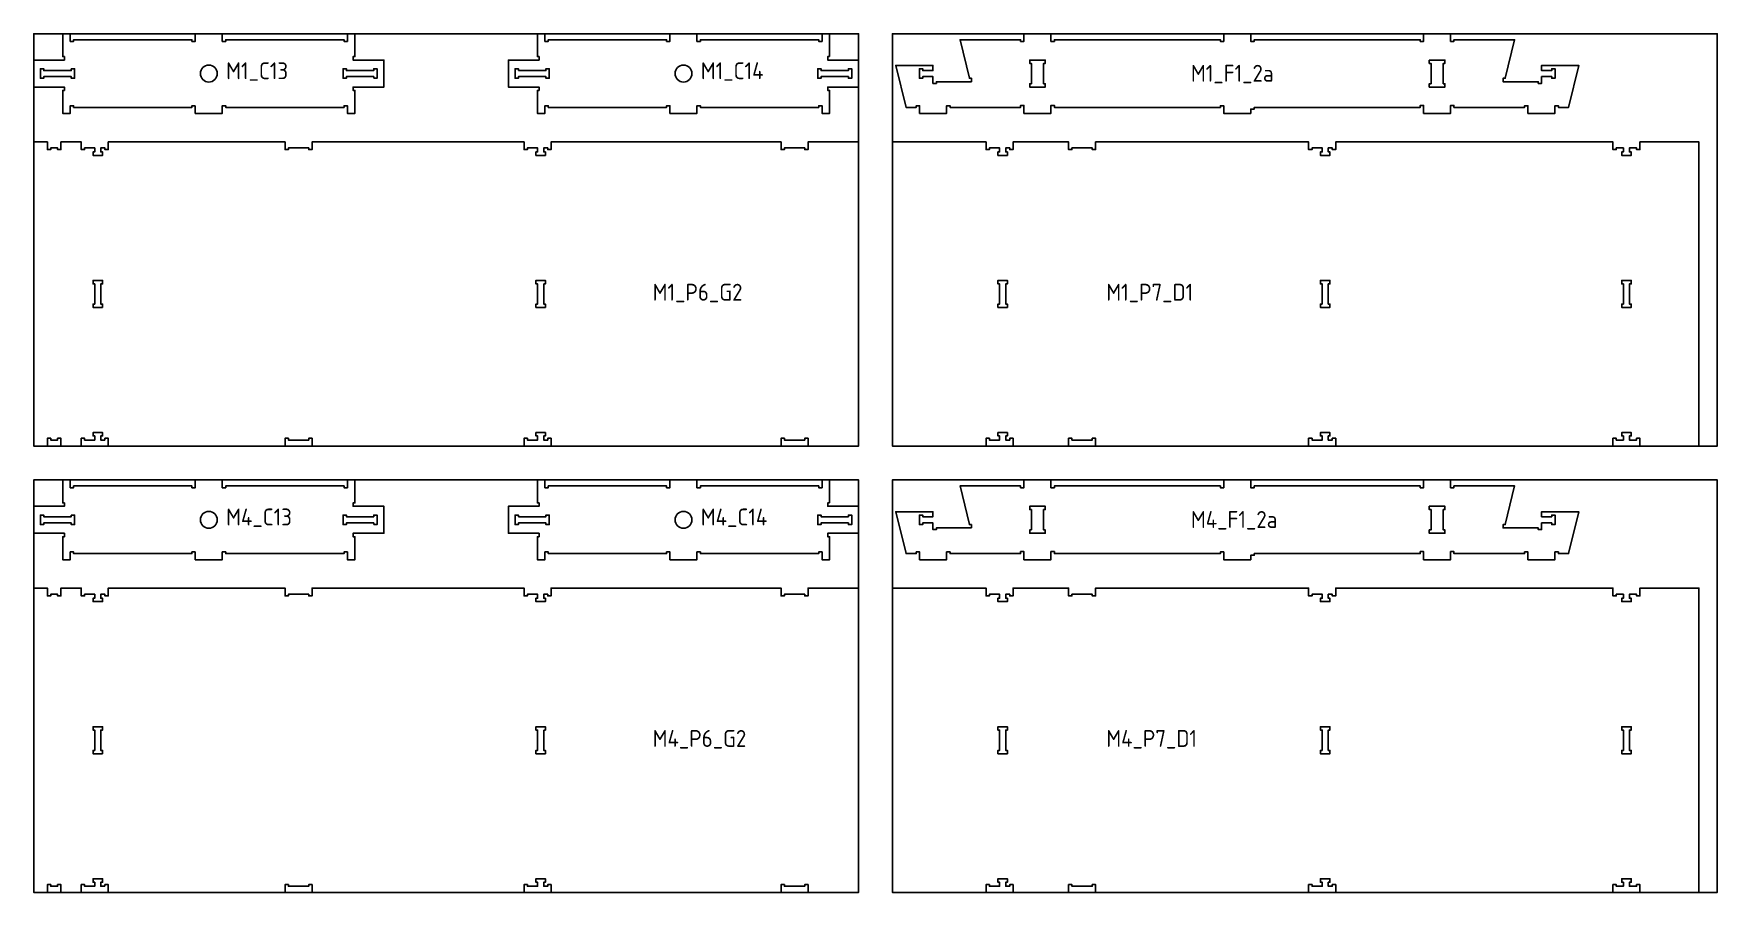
# Model space of a CAD drawing. Header units: millimetres. Extents: x -18174 to 50972, y 6312 to 16778.
# Drawn here: x -2268 to 2712, y 8953 to 11493 of the extents above; entities that cross this region are included whole.
import ezdxf

# ---------------------------------------------------------------- set-up
doc = ezdxf.new("R2010")
doc.units = ezdxf.units.MM
doc.header["$MEASUREMENT"] = 0
for name, color, linetype in [('freeswerk_CODES', 50, 'Continuous'), ('freeswerk_ELEMENTEN', 7, 'Continuous'), ('freeswerk_PLATEN', 3, 'Continuous')]:
    doc.layers.add(name, color=color, linetype=linetype)

msp = doc.modelspace()

# ---------------------------------------------------------------- linework, layer by layer
for centre in [(-1749.7, 11374.5), (-345.7, 11374.5), (-1749.7, 10054.5), (-345.7, 10054.5)]:
    msp.add_circle(centre, 25)
at = {"layer": 'freeswerk_ELEMENTEN'}
for points in [[(-1789.7, 11279.5), (-1799.7, 11279.5), (-1799.7, 11274.5), (-2149.7, 11274.5), (-2149.7, 11279.5), (-2159.7, 11279.5), (-2159.7, 11256.5), (-2181.7, 11256.5), (-2181.7, 11324.5), (-2176.7, 11324.5), (-2176.7, 11334.5), (-2267.7, 11334.5), (-2267.7, 11414.5), (-2176.7, 11414.5), (-2176.7, 11424.5), (-2181.7, 11424.5), (-2181.7, 11492.5), (-2159.7, 11492.5), (-2159.7, 11469.5), (-2149.7, 11469.5), (-2149.7, 11474.5), (-1799.7, 11474.5), (-1799.7, 11469.5), (-1789.7, 11469.5), (-1789.7, 11492.5), (-1709.7, 11492.5), (-1709.7, 11469.5), (-1699.7, 11469.5), (-1699.7, 11474.5), (-1349.7, 11474.5), (-1349.7, 11469.5), (-1339.7, 11469.5), (-1339.7, 11492.5), (-1317.7, 11492.5), (-1317.7, 11424.5), (-1322.7, 11424.5), (-1322.7, 11414.5), (-1231.7, 11414.5), (-1231.7, 11334.5), (-1322.7, 11334.5), (-1322.7, 11324.5), (-1317.7, 11324.5), (-1317.7, 11256.5), (-1339.7, 11256.5), (-1339.7, 11279.5), (-1349.7, 11279.5), (-1349.7, 11274.5), (-1699.7, 11274.5), (-1699.7, 11279.5), (-1709.7, 11279.5), (-1709.7, 11256.5), (-1789.7, 11256.5)], [(86.3, 11424.5), (86.3, 11492.5), (64.3, 11492.5), (64.3, 11469.5), (54.3, 11469.5), (54.3, 11474.5), (-295.7, 11474.5), (-295.7, 11469.5), (-305.7, 11469.5), (-305.7, 11492.5), (-385.7, 11492.5), (-385.7, 11469.5), (-395.7, 11469.5), (-395.7, 11474.5), (-745.7, 11474.5), (-745.7, 11469.5), (-755.7, 11469.5), (-755.7, 11492.5), (-777.7, 11492.5), (-777.7, 11424.5), (-772.7, 11424.5), (-772.7, 11414.5), (-863.7, 11414.5), (-863.7, 11334.5), (-772.7, 11334.5), (-772.7, 11324.5), (-777.7, 11324.5), (-777.7, 11256.5), (-755.7, 11256.5), (-755.7, 11279.5), (-745.7, 11279.5), (-745.7, 11274.5), (-395.7, 11274.5), (-395.7, 11279.5), (-385.7, 11279.5), (-385.7, 11256.5), (-305.7, 11256.5), (-305.7, 11279.5), (-295.7, 11279.5), (-295.7, 11274.5), (54.3, 11274.5), (54.3, 11279.5), (64.3, 11279.5), (64.3, 11256.5), (86.3, 11256.5), (86.3, 11324.5), (81.3, 11324.5), (81.3, 11334.5), (172.3, 11334.5), (172.3, 11414.5), (81.3, 11414.5), (81.3, 11424.5)], [(505.8, 11350.5), (402.3, 11350.5), (402.3, 11345.5), (392.3, 11345.5), (392.3, 11365.5), (362.3, 11365.5), (362.3, 11360.5), (352.3, 11360.5), (352.3, 11388.5), (362.3, 11388.5), (362.3, 11383.5), (392.3, 11383.5), (392.3, 11398.5), (282.3, 11398.5), (312.7, 11274.5), (342.7, 11274.5), (342.7, 11279.5), (352.7, 11279.5), (352.7, 11256.5), (432.7, 11256.5), (432.7, 11279.5), (442.7, 11279.5), (442.7, 11274.5), (651.4, 11274.5), (651.4, 11280.5), (661.4, 11280.5), (661.4, 11256.5), (741.4, 11256.5), (741.4, 11280.5), (751.4, 11280.5), (751.4, 11274.5), (1242.4, 11274.5), (1242.4, 11279.5), (1252.4, 11279.5), (1252.4, 11256.5), (1332.4, 11256.5), (1332.4, 11269.5), (1342.4, 11269.5), (1342.4, 11274.5), (1833.4, 11274.5), (1833.4, 11280.5), (1843.4, 11280.5), (1843.4, 11256.5), (1923.4, 11256.5), (1923.4, 11280.5), (1933.4, 11280.5), (1933.4, 11274.5), (2142.1, 11274.5), (2142.1, 11279.5), (2152.1, 11279.5), (2152.1, 11256.5), (2232.1, 11256.5), (2232.1, 11279.5), (2242.1, 11279.5), (2242.1, 11274.5), (2272.4, 11274.5), (2302.4, 11398.5), (2192.4, 11398.5), (2192.4, 11383.5), (2222.4, 11383.5), (2222.4, 11388.5), (2232.4, 11388.5), (2232.4, 11360.5), (2222.4, 11360.5), (2222.4, 11365.5), (2192.4, 11365.5), (2192.4, 11345.5), (2182.4, 11345.5), (2182.4, 11350.5), (2078.8, 11350.5), (2078.8, 11360.5), (2084.8, 11360.5), (2112.4, 11474.5), (1933.4, 11474.5), (1933.4, 11469.5), (1923.4, 11469.5), (1923.4, 11492.5), (1843.4, 11492.5), (1843.4, 11469.5), (1833.4, 11469.5), (1833.4, 11474.5), (1342.4, 11474.5), (1342.4, 11469.5), (1332.4, 11469.5), (1332.4, 11492.5), (1252.4, 11492.5), (1252.4, 11469.5), (1242.4, 11469.5), (1242.4, 11474.5), (751.4, 11474.5), (751.4, 11469.5), (741.4, 11469.5), (741.4, 11492.5), (661.4, 11492.5), (661.4, 11469.5), (651.4, 11469.5), (651.4, 11474.5), (472.3, 11474.5), (499.9, 11360.5), (505.8, 11360.5)], [(683.4, 11344.5), (683.4, 11404.5), (678.4, 11404.5), (678.4, 11414.5), (724.4, 11414.5), (724.4, 11404.5), (719.4, 11404.5), (719.4, 11344.5), (724.4, 11344.5), (724.4, 11334.5), (678.4, 11334.5), (678.4, 11344.5)], [(1860.4, 11414.5), (1860.4, 11404.5), (1865.4, 11404.5), (1865.4, 11344.5), (1860.4, 11344.5), (1860.4, 11334.5), (1906.4, 11334.5), (1906.4, 11344.5), (1901.4, 11344.5), (1901.4, 11404.5), (1906.4, 11404.5), (1906.4, 11414.5)], [(-2156.7, 11388.5), (-2146.7, 11388.5), (-2146.7, 11360.5), (-2156.7, 11360.5), (-2156.7, 11365.5), (-2237.7, 11365.5), (-2237.7, 11360.5), (-2247.7, 11360.5), (-2247.7, 11388.5), (-2237.7, 11388.5), (-2237.7, 11383.5), (-2156.7, 11383.5)], [(-1261.7, 11360.5), (-1261.7, 11365.5), (-1342.7, 11365.5), (-1342.7, 11360.5), (-1352.7, 11360.5), (-1352.7, 11388.5), (-1342.7, 11388.5), (-1342.7, 11383.5), (-1261.7, 11383.5), (-1261.7, 11388.5), (-1251.7, 11388.5), (-1251.7, 11360.5)], [(-833.7, 11383.5), (-833.7, 11388.5), (-843.7, 11388.5), (-843.7, 11360.5), (-833.7, 11360.5), (-833.7, 11365.5), (-752.7, 11365.5), (-752.7, 11360.5), (-742.7, 11360.5), (-742.7, 11388.5), (-752.7, 11388.5), (-752.7, 11383.5)], [(142.3, 11365.5), (61.3, 11365.5), (61.3, 11360.5), (51.3, 11360.5), (51.3, 11388.5), (61.3, 11388.5), (61.3, 11383.5), (142.3, 11383.5), (142.3, 11388.5), (152.3, 11388.5), (152.3, 11360.5), (142.3, 11360.5)], [(-2057.1, 10290.5), (-2069.1, 10290.5), (-2069.1, 10302.5), (-2064.1, 10302.5), (-2064.1, 10312.5), (-2092.1, 10312.5), (-2092.1, 10302.5), (-2087.1, 10302.5), (-2087.1, 10290.5), (-2117.1, 10290.5), (-2117.1, 10295.5), (-2127.1, 10295.5), (-2127.1, 10272.5), (-2187.1, 10272.5), (-2187.1, 10295.5), (-2197.1, 10295.5), (-2197.1, 10290.5), (-2217.1, 10290.5), (-2217.1, 10295.5), (-2227.1, 10295.5), (-2227.1, 10272.5), (-2267.7, 10272.5), (-2267.7, 11172.5), (-2227.1, 11172.5), (-2227.1, 11149.5), (-2217.1, 11149.5), (-2217.1, 11154.5), (-2197.1, 11154.5), (-2197.1, 11149.5), (-2187.1, 11149.5), (-2187.1, 11172.5), (-2127.1, 11172.5), (-2127.1, 11149.5), (-2117.1, 11149.5), (-2117.1, 11154.5), (-2087.1, 11154.5), (-2087.1, 11142.5), (-2092.1, 11142.5), (-2092.1, 11132.5), (-2064.1, 11132.5), (-2064.1, 11142.5), (-2069.1, 11142.5), (-2069.1, 11154.5), (-2057.1, 11154.5), (-2057.1, 11149.5), (-2047.1, 11149.5), (-2047.1, 11172.5), (-1524.1, 11172.5), (-1524.1, 11149.5), (-1514.1, 11149.5), (-1514.1, 11154.5), (-1454.1, 11154.5), (-1454.1, 11149.5), (-1444.1, 11149.5), (-1444.1, 11172.5), (-817.1, 11172.5), (-817.1, 11149.5), (-807.1, 11149.5), (-807.1, 11154.5), (-777.1, 11154.5), (-777.1, 11142.5), (-782.1, 11142.5), (-782.1, 11132.5), (-754.1, 11132.5), (-754.1, 11142.5), (-759.1, 11142.5), (-759.1, 11154.5), (-747.1, 11154.5), (-747.1, 11149.5), (-737.1, 11149.5), (-737.1, 11172.5), (-57.1, 11172.5), (-57.1, 11149.5), (-47.1, 11149.5), (-47.1, 11154.5), (12.9, 11154.5), (12.9, 11149.5), (22.9, 11149.5), (22.9, 11172.5), (172.3, 11172.5), (172.3, 10272.5), (22.9, 10272.5), (22.9, 10295.5), (12.9, 10295.5), (12.9, 10290.5), (-47.1, 10290.5), (-47.1, 10295.5), (-57.1, 10295.5), (-57.1, 10272.5), (-737.1, 10272.5), (-737.1, 10295.5), (-747.1, 10295.5), (-747.1, 10290.5), (-759.1, 10290.5), (-759.1, 10302.5), (-754.1, 10302.5), (-754.1, 10312.5), (-782.1, 10312.5), (-782.1, 10302.5), (-777.1, 10302.5), (-777.1, 10290.5), (-807.1, 10290.5), (-807.1, 10295.5), (-817.1, 10295.5), (-817.1, 10272.5), (-1444.1, 10272.5), (-1444.1, 10295.5), (-1454.1, 10295.5), (-1454.1, 10290.5), (-1514.1, 10290.5), (-1514.1, 10295.5), (-1524.1, 10295.5), (-1524.1, 10272.5), (-2047.1, 10272.5), (-2047.1, 10295.5), (-2057.1, 10295.5)], [(-2064.1, 10682.5), (-2064.1, 10692.5), (-2069.1, 10692.5), (-2069.1, 10752.5), (-2064.1, 10752.5), (-2064.1, 10762.5), (-2092.1, 10762.5), (-2092.1, 10752.5), (-2087.1, 10752.5), (-2087.1, 10692.5), (-2092.1, 10692.5), (-2092.1, 10682.5)], [(-759.1, 10752.5), (-754.1, 10752.5), (-754.1, 10762.5), (-782.1, 10762.5), (-782.1, 10752.5), (-777.1, 10752.5), (-777.1, 10692.5), (-782.1, 10692.5), (-782.1, 10682.5), (-754.1, 10682.5), (-754.1, 10692.5), (-759.1, 10692.5)], [(612.5, 10682.5), (584.5, 10682.5), (584.5, 10692.5), (589.5, 10692.5), (589.5, 10752.5), (584.5, 10752.5), (584.5, 10762.5), (612.5, 10762.5), (612.5, 10752.5), (607.5, 10752.5), (607.5, 10692.5), (612.5, 10692.5)], [(1543.5, 10692.5), (1543.5, 10752.5), (1538.5, 10752.5), (1538.5, 10762.5), (1566.5, 10762.5), (1566.5, 10752.5), (1561.5, 10752.5), (1561.5, 10692.5), (1566.5, 10692.5), (1566.5, 10682.5), (1538.5, 10682.5), (1538.5, 10692.5)], [(2434.5, 10692.5), (2434.5, 10752.5), (2429.5, 10752.5), (2429.5, 10762.5), (2457.5, 10762.5), (2457.5, 10752.5), (2452.5, 10752.5), (2452.5, 10692.5), (2457.5, 10692.5), (2457.5, 10682.5), (2429.5, 10682.5), (2429.5, 10692.5)], [(-1789.7, 9959.5), (-1799.7, 9959.5), (-1799.7, 9954.5), (-2149.7, 9954.5), (-2149.7, 9959.5), (-2159.7, 9959.5), (-2159.7, 9936.5), (-2181.7, 9936.5), (-2181.7, 10004.5), (-2176.7, 10004.5), (-2176.7, 10014.5), (-2267.7, 10014.5), (-2267.7, 10094.5), (-2176.7, 10094.5), (-2176.7, 10104.5), (-2181.7, 10104.5), (-2181.7, 10172.5), (-2159.7, 10172.5), (-2159.7, 10149.5), (-2149.7, 10149.5), (-2149.7, 10154.5), (-1799.7, 10154.5), (-1799.7, 10149.5), (-1789.7, 10149.5), (-1789.7, 10172.5), (-1709.7, 10172.5), (-1709.7, 10149.5), (-1699.7, 10149.5), (-1699.7, 10154.5), (-1349.7, 10154.5), (-1349.7, 10149.5), (-1339.7, 10149.5), (-1339.7, 10172.5), (-1317.7, 10172.5), (-1317.7, 10104.5), (-1322.7, 10104.5), (-1322.7, 10094.5), (-1231.7, 10094.5), (-1231.7, 10014.5), (-1322.7, 10014.5), (-1322.7, 10004.5), (-1317.7, 10004.5), (-1317.7, 9936.5), (-1339.7, 9936.5), (-1339.7, 9959.5), (-1349.7, 9959.5), (-1349.7, 9954.5), (-1699.7, 9954.5), (-1699.7, 9959.5), (-1709.7, 9959.5), (-1709.7, 9936.5), (-1789.7, 9936.5)], [(86.3, 10104.5), (86.3, 10172.5), (64.3, 10172.5), (64.3, 10149.5), (54.3, 10149.5), (54.3, 10154.5), (-295.7, 10154.5), (-295.7, 10149.5), (-305.7, 10149.5), (-305.7, 10172.5), (-385.7, 10172.5), (-385.7, 10149.5), (-395.7, 10149.5), (-395.7, 10154.5), (-745.7, 10154.5), (-745.7, 10149.5), (-755.7, 10149.5), (-755.7, 10172.5), (-777.7, 10172.5), (-777.7, 10104.5), (-772.7, 10104.5), (-772.7, 10094.5), (-863.7, 10094.5), (-863.7, 10014.5), (-772.7, 10014.5), (-772.7, 10004.5), (-777.7, 10004.5), (-777.7, 9936.5), (-755.7, 9936.5), (-755.7, 9959.5), (-745.7, 9959.5), (-745.7, 9954.5), (-395.7, 9954.5), (-395.7, 9959.5), (-385.7, 9959.5), (-385.7, 9936.5), (-305.7, 9936.5), (-305.7, 9959.5), (-295.7, 9959.5), (-295.7, 9954.5), (54.3, 9954.5), (54.3, 9959.5), (64.3, 9959.5), (64.3, 9936.5), (86.3, 9936.5), (86.3, 10004.5), (81.3, 10004.5), (81.3, 10014.5), (172.3, 10014.5), (172.3, 10094.5), (81.3, 10094.5), (81.3, 10104.5)], [(505.8, 10030.5), (402.3, 10030.5), (402.3, 10025.5), (392.3, 10025.5), (392.3, 10045.5), (362.3, 10045.5), (362.3, 10040.5), (352.3, 10040.5), (352.3, 10068.5), (362.3, 10068.5), (362.3, 10063.5), (392.3, 10063.5), (392.3, 10078.5), (282.3, 10078.5), (312.7, 9954.5), (342.7, 9954.5), (342.7, 9959.5), (352.7, 9959.5), (352.7, 9936.5), (432.7, 9936.5), (432.7, 9959.5), (442.7, 9959.5), (442.7, 9954.5), (651.4, 9954.5), (651.4, 9960.5), (661.4, 9960.5), (661.4, 9936.5), (741.4, 9936.5), (741.4, 9960.5), (751.4, 9960.5), (751.4, 9954.5), (1242.4, 9954.5), (1242.4, 9959.5), (1252.4, 9959.5), (1252.4, 9936.5), (1332.4, 9936.5), (1332.4, 9949.5), (1342.4, 9949.5), (1342.4, 9954.5), (1833.4, 9954.5), (1833.4, 9960.5), (1843.4, 9960.5), (1843.4, 9936.5), (1923.4, 9936.5), (1923.4, 9960.5), (1933.4, 9960.5), (1933.4, 9954.5), (2142.1, 9954.5), (2142.1, 9959.5), (2152.1, 9959.5), (2152.1, 9936.5), (2232.1, 9936.5), (2232.1, 9959.5), (2242.1, 9959.5), (2242.1, 9954.5), (2272.4, 9954.5), (2302.4, 10078.5), (2192.4, 10078.5), (2192.4, 10063.5), (2222.4, 10063.5), (2222.4, 10068.5), (2232.4, 10068.5), (2232.4, 10040.5), (2222.4, 10040.5), (2222.4, 10045.5), (2192.4, 10045.5), (2192.4, 10025.5), (2182.4, 10025.5), (2182.4, 10030.5), (2078.8, 10030.5), (2078.8, 10040.5), (2084.8, 10040.5), (2112.4, 10154.5), (1933.4, 10154.5), (1933.4, 10149.5), (1923.4, 10149.5), (1923.4, 10172.5), (1843.4, 10172.5), (1843.4, 10149.5), (1833.4, 10149.5), (1833.4, 10154.5), (1342.4, 10154.5), (1342.4, 10149.5), (1332.4, 10149.5), (1332.4, 10172.5), (1252.4, 10172.5), (1252.4, 10149.5), (1242.4, 10149.5), (1242.4, 10154.5), (751.4, 10154.5), (751.4, 10149.5), (741.4, 10149.5), (741.4, 10172.5), (661.4, 10172.5), (661.4, 10149.5), (651.4, 10149.5), (651.4, 10154.5), (472.3, 10154.5), (499.9, 10040.5), (505.8, 10040.5)], [(-2156.7, 10068.5), (-2146.7, 10068.5), (-2146.7, 10040.5), (-2156.7, 10040.5), (-2156.7, 10045.5), (-2237.7, 10045.5), (-2237.7, 10040.5), (-2247.7, 10040.5), (-2247.7, 10068.5), (-2237.7, 10068.5), (-2237.7, 10063.5), (-2156.7, 10063.5)], [(-1261.7, 10040.5), (-1261.7, 10045.5), (-1342.7, 10045.5), (-1342.7, 10040.5), (-1352.7, 10040.5), (-1352.7, 10068.5), (-1342.7, 10068.5), (-1342.7, 10063.5), (-1261.7, 10063.5), (-1261.7, 10068.5), (-1251.7, 10068.5), (-1251.7, 10040.5)], [(-833.7, 10063.5), (-833.7, 10068.5), (-843.7, 10068.5), (-843.7, 10040.5), (-833.7, 10040.5), (-833.7, 10045.5), (-752.7, 10045.5), (-752.7, 10040.5), (-742.7, 10040.5), (-742.7, 10068.5), (-752.7, 10068.5), (-752.7, 10063.5)], [(142.3, 10045.5), (61.3, 10045.5), (61.3, 10040.5), (51.3, 10040.5), (51.3, 10068.5), (61.3, 10068.5), (61.3, 10063.5), (142.3, 10063.5), (142.3, 10068.5), (152.3, 10068.5), (152.3, 10040.5), (142.3, 10040.5)], [(683.4, 10024.5), (683.4, 10084.5), (678.4, 10084.5), (678.4, 10094.5), (724.4, 10094.5), (724.4, 10084.5), (719.4, 10084.5), (719.4, 10024.5), (724.4, 10024.5), (724.4, 10014.5), (678.4, 10014.5), (678.4, 10024.5)], [(1860.4, 10094.5), (1860.4, 10084.5), (1865.4, 10084.5), (1865.4, 10024.5), (1860.4, 10024.5), (1860.4, 10014.5), (1906.4, 10014.5), (1906.4, 10024.5), (1901.4, 10024.5), (1901.4, 10084.5), (1906.4, 10084.5), (1906.4, 10094.5)], [(-2057.1, 8970.5), (-2069.1, 8970.5), (-2069.1, 8982.5), (-2064.1, 8982.5), (-2064.1, 8992.5), (-2092.1, 8992.5), (-2092.1, 8982.5), (-2087.1, 8982.5), (-2087.1, 8970.5), (-2117.1, 8970.5), (-2117.1, 8975.5), (-2127.1, 8975.5), (-2127.1, 8952.5), (-2187.1, 8952.5), (-2187.1, 8975.5), (-2197.1, 8975.5), (-2197.1, 8970.5), (-2217.1, 8970.5), (-2217.1, 8975.5), (-2227.1, 8975.5), (-2227.1, 8952.5), (-2267.7, 8952.5), (-2267.7, 9852.5), (-2227.1, 9852.5), (-2227.1, 9829.5), (-2217.1, 9829.5), (-2217.1, 9834.5), (-2197.1, 9834.5), (-2197.1, 9829.5), (-2187.1, 9829.5), (-2187.1, 9852.5), (-2127.1, 9852.5), (-2127.1, 9829.5), (-2117.1, 9829.5), (-2117.1, 9834.5), (-2087.1, 9834.5), (-2087.1, 9822.5), (-2092.1, 9822.5), (-2092.1, 9812.5), (-2064.1, 9812.5), (-2064.1, 9822.5), (-2069.1, 9822.5), (-2069.1, 9834.5), (-2057.1, 9834.5), (-2057.1, 9829.5), (-2047.1, 9829.5), (-2047.1, 9852.5), (-1524.1, 9852.5), (-1524.1, 9829.5), (-1514.1, 9829.5), (-1514.1, 9834.5), (-1454.1, 9834.5), (-1454.1, 9829.5), (-1444.1, 9829.5), (-1444.1, 9852.5), (-817.1, 9852.5), (-817.1, 9829.5), (-807.1, 9829.5), (-807.1, 9834.5), (-777.1, 9834.5), (-777.1, 9822.5), (-782.1, 9822.5), (-782.1, 9812.5), (-754.1, 9812.5), (-754.1, 9822.5), (-759.1, 9822.5), (-759.1, 9834.5), (-747.1, 9834.5), (-747.1, 9829.5), (-737.1, 9829.5), (-737.1, 9852.5), (-57.1, 9852.5), (-57.1, 9829.5), (-47.1, 9829.5), (-47.1, 9834.5), (12.9, 9834.5), (12.9, 9829.5), (22.9, 9829.5), (22.9, 9852.5), (172.3, 9852.5), (172.3, 8952.5), (22.9, 8952.5), (22.9, 8975.5), (12.9, 8975.5), (12.9, 8970.5), (-47.1, 8970.5), (-47.1, 8975.5), (-57.1, 8975.5), (-57.1, 8952.5), (-737.1, 8952.5), (-737.1, 8975.5), (-747.1, 8975.5), (-747.1, 8970.5), (-759.1, 8970.5), (-759.1, 8982.5), (-754.1, 8982.5), (-754.1, 8992.5), (-782.1, 8992.5), (-782.1, 8982.5), (-777.1, 8982.5), (-777.1, 8970.5), (-807.1, 8970.5), (-807.1, 8975.5), (-817.1, 8975.5), (-817.1, 8952.5), (-1444.1, 8952.5), (-1444.1, 8975.5), (-1454.1, 8975.5), (-1454.1, 8970.5), (-1514.1, 8970.5), (-1514.1, 8975.5), (-1524.1, 8975.5), (-1524.1, 8952.5), (-2047.1, 8952.5), (-2047.1, 8975.5), (-2057.1, 8975.5)], [(-2064.1, 9362.5), (-2064.1, 9372.5), (-2069.1, 9372.5), (-2069.1, 9432.5), (-2064.1, 9432.5), (-2064.1, 9442.5), (-2092.1, 9442.5), (-2092.1, 9432.5), (-2087.1, 9432.5), (-2087.1, 9372.5), (-2092.1, 9372.5), (-2092.1, 9362.5)], [(-759.1, 9432.5), (-754.1, 9432.5), (-754.1, 9442.5), (-782.1, 9442.5), (-782.1, 9432.5), (-777.1, 9432.5), (-777.1, 9372.5), (-782.1, 9372.5), (-782.1, 9362.5), (-754.1, 9362.5), (-754.1, 9372.5), (-759.1, 9372.5)], [(612.5, 9362.5), (584.5, 9362.5), (584.5, 9372.5), (589.5, 9372.5), (589.5, 9432.5), (584.5, 9432.5), (584.5, 9442.5), (612.5, 9442.5), (612.5, 9432.5), (607.5, 9432.5), (607.5, 9372.5), (612.5, 9372.5)], [(1543.5, 9372.5), (1543.5, 9432.5), (1538.5, 9432.5), (1538.5, 9442.5), (1566.5, 9442.5), (1566.5, 9432.5), (1561.5, 9432.5), (1561.5, 9372.5), (1566.5, 9372.5), (1566.5, 9362.5), (1538.5, 9362.5), (1538.5, 9372.5)], [(2434.5, 9372.5), (2434.5, 9432.5), (2429.5, 9432.5), (2429.5, 9442.5), (2457.5, 9442.5), (2457.5, 9432.5), (2452.5, 9432.5), (2452.5, 9372.5), (2457.5, 9372.5), (2457.5, 9362.5), (2429.5, 9362.5), (2429.5, 9372.5)]]:
    msp.add_lwpolyline(points, close=True, dxfattribs=at)
for points in [[(559.5, 10295.5), (549.5, 10295.5), (549.5, 10272.5), (272.3, 10272.5), (272.3, 11172.5), (549.5, 11172.5), (549.5, 11149.5), (559.5, 11149.5), (559.5, 11154.5), (589.5, 11154.5), (589.5, 11142.5), (584.5, 11142.5), (584.5, 11132.5), (612.5, 11132.5), (612.5, 11142.5), (607.5, 11142.5), (607.5, 11154.5), (619.5, 11154.5)], [(559.5, 10295.5), (559.5, 10290.5), (589.5, 10290.5), (589.5, 10302.5), (584.5, 10302.5), (584.5, 10312.5), (612.5, 10312.5), (612.5, 10302.5), (607.5, 10302.5), (607.5, 10290.5), (619.5, 10290.5), (619.5, 10295.5), (629.5, 10295.5), (629.5, 10272.5), (793.5, 10272.5), (793.5, 10295.5), (803.5, 10295.5), (803.5, 10290.5), (863.5, 10290.5), (863.5, 10295.5), (873.5, 10295.5), (873.5, 10272.5), (1503.5, 10272.5), (1503.5, 10295.5), (1513.5, 10295.5), (1513.5, 10290.5), (1543.5, 10290.5), (1543.5, 10302.5), (1538.5, 10302.5), (1538.5, 10312.5), (1566.5, 10312.5), (1566.5, 10302.5), (1561.5, 10302.5), (1561.5, 10290.5), (1573.5, 10290.5), (1573.5, 10295.5), (1583.5, 10295.5), (1583.5, 10272.5), (2403.5, 10272.5), (2403.5, 10295.5), (2413.5, 10295.5), (2413.5, 10290.5), (2434.5, 10290.5), (2434.5, 10302.5), (2429.5, 10302.5), (2429.5, 10312.5), (2457.5, 10312.5), (2457.5, 10302.5), (2452.5, 10302.5), (2452.5, 10290.5), (2473.5, 10290.5), (2473.5, 10295.5), (2483.5, 10295.5), (2483.5, 10272.5), (2657.7, 10272.5), (2657.7, 11172.5), (2483.5, 11172.5), (2483.5, 11149.5), (2473.5, 11149.5), (2473.5, 11154.5), (2452.5, 11154.5), (2452.5, 11142.5), (2457.5, 11142.5), (2457.5, 11132.5), (2429.5, 11132.5), (2429.5, 11142.5), (2434.5, 11142.5), (2434.5, 11154.5), (2413.5, 11154.5), (2413.5, 11149.5), (2403.5, 11149.5), (2403.5, 11172.5), (1583.5, 11172.5), (1583.5, 11149.5), (1573.5, 11149.5), (1573.5, 11154.5), (1561.5, 11154.5), (1561.5, 11142.5), (1566.5, 11142.5), (1566.5, 11132.5), (1538.5, 11132.5), (1538.5, 11142.5), (1543.5, 11142.5), (1543.5, 11154.5), (1513.5, 11154.5), (1513.5, 11149.5), (1503.5, 11149.5), (1503.5, 11172.5), (873.5, 11172.5), (873.5, 11149.5), (863.5, 11149.5), (863.5, 11154.5), (803.5, 11154.5), (803.5, 11149.5), (793.5, 11149.5), (793.5, 11172.5), (629.5, 11172.5), (629.5, 11149.5), (619.5, 11149.5), (619.5, 11154.5)], [(559.5, 8975.5), (549.5, 8975.5), (549.5, 8952.5), (272.3, 8952.5), (272.3, 9852.5), (549.5, 9852.5), (549.5, 9829.5), (559.5, 9829.5), (559.5, 9834.5), (589.5, 9834.5), (589.5, 9822.5), (584.5, 9822.5), (584.5, 9812.5), (612.5, 9812.5), (612.5, 9822.5), (607.5, 9822.5), (607.5, 9834.5), (619.5, 9834.5)], [(559.5, 8975.5), (559.5, 8970.5), (589.5, 8970.5), (589.5, 8982.5), (584.5, 8982.5), (584.5, 8992.5), (612.5, 8992.5), (612.5, 8982.5), (607.5, 8982.5), (607.5, 8970.5), (619.5, 8970.5), (619.5, 8975.5), (629.5, 8975.5), (629.5, 8952.5), (793.5, 8952.5), (793.5, 8975.5), (803.5, 8975.5), (803.5, 8970.5), (863.5, 8970.5), (863.5, 8975.5), (873.5, 8975.5), (873.5, 8952.5), (1503.5, 8952.5), (1503.5, 8975.5), (1513.5, 8975.5), (1513.5, 8970.5), (1543.5, 8970.5), (1543.5, 8982.5), (1538.5, 8982.5), (1538.5, 8992.5), (1566.5, 8992.5), (1566.5, 8982.5), (1561.5, 8982.5), (1561.5, 8970.5), (1573.5, 8970.5), (1573.5, 8975.5), (1583.5, 8975.5), (1583.5, 8952.5), (2403.5, 8952.5), (2403.5, 8975.5), (2413.5, 8975.5), (2413.5, 8970.5), (2434.5, 8970.5), (2434.5, 8982.5), (2429.5, 8982.5), (2429.5, 8992.5), (2457.5, 8992.5), (2457.5, 8982.5), (2452.5, 8982.5), (2452.5, 8970.5), (2473.5, 8970.5), (2473.5, 8975.5), (2483.5, 8975.5), (2483.5, 8952.5), (2657.7, 8952.5), (2657.7, 9852.5), (2483.5, 9852.5), (2483.5, 9829.5), (2473.5, 9829.5), (2473.5, 9834.5), (2452.5, 9834.5), (2452.5, 9822.5), (2457.5, 9822.5), (2457.5, 9812.5), (2429.5, 9812.5), (2429.5, 9822.5), (2434.5, 9822.5), (2434.5, 9834.5), (2413.5, 9834.5), (2413.5, 9829.5), (2403.5, 9829.5), (2403.5, 9852.5), (1583.5, 9852.5), (1583.5, 9829.5), (1573.5, 9829.5), (1573.5, 9834.5), (1561.5, 9834.5), (1561.5, 9822.5), (1566.5, 9822.5), (1566.5, 9812.5), (1538.5, 9812.5), (1538.5, 9822.5), (1543.5, 9822.5), (1543.5, 9834.5), (1513.5, 9834.5), (1513.5, 9829.5), (1503.5, 9829.5), (1503.5, 9852.5), (873.5, 9852.5), (873.5, 9829.5), (863.5, 9829.5), (863.5, 9834.5), (803.5, 9834.5), (803.5, 9829.5), (793.5, 9829.5), (793.5, 9852.5), (629.5, 9852.5), (629.5, 9829.5), (619.5, 9829.5), (619.5, 9834.5)]]:
    msp.add_lwpolyline(points, dxfattribs=at)
at = {"layer": 'freeswerk_PLATEN'}
for points in [[(-2267.7, 10272.5), (172.3, 10272.5), (172.3, 11492.5), (-2267.7, 11492.5)], [(272.3, 10272.5), (2712.3, 10272.5), (2712.3, 11492.5), (272.3, 11492.5)], [(-2267.7, 8952.5), (172.3, 8952.5), (172.3, 10172.5), (-2267.7, 10172.5)], [(272.3, 8952.5), (2712.3, 8952.5), (2712.3, 10172.5), (272.3, 10172.5)]]:
    msp.add_lwpolyline(points, close=True, dxfattribs=at)

# ---------------------------------------------------------------- texts
at = {"layer": 'freeswerk_CODES', "char_height": 50, "attachment_point": 1}
for s, insert in [('{\\Fiso|c0;M1_C13}', (-1698.3, 11407.8)), ('{\\Fiso|c0;M1_C14}', (-294.3, 11407.8)), ('{\\Fiso|c0;M1_F1_2a}', (1155.3, 11400.4)), ('{\\Fiso|c0;M1_P6_G2}', (-436.9, 10752.7)), ('{\\Fiso|c0;M1_P7_D1}', (904.9, 10752.7)), ('{\\Fiso|c0;M4_C13}', (-1698.3, 10087.8)), ('{\\Fiso|c0;M4_C14}', (-294.3, 10087.8)), ('{\\Fiso|c0;M4_F1_2a}', (1155.3, 10080.4)), ('{\\Fiso|c0;M4_P6_G2}', (-436.9, 9432.7)), ('{\\Fiso|c0;M4_P7_D1}', (904.9, 9432.7))]:
    msp.add_mtext_dynamic_manual_height_columns(s, width=318.081, gutter_width=1456.3, heights=[0], dxfattribs=dict(at, insert=insert))

doc.saveas('drawing.dxf')
